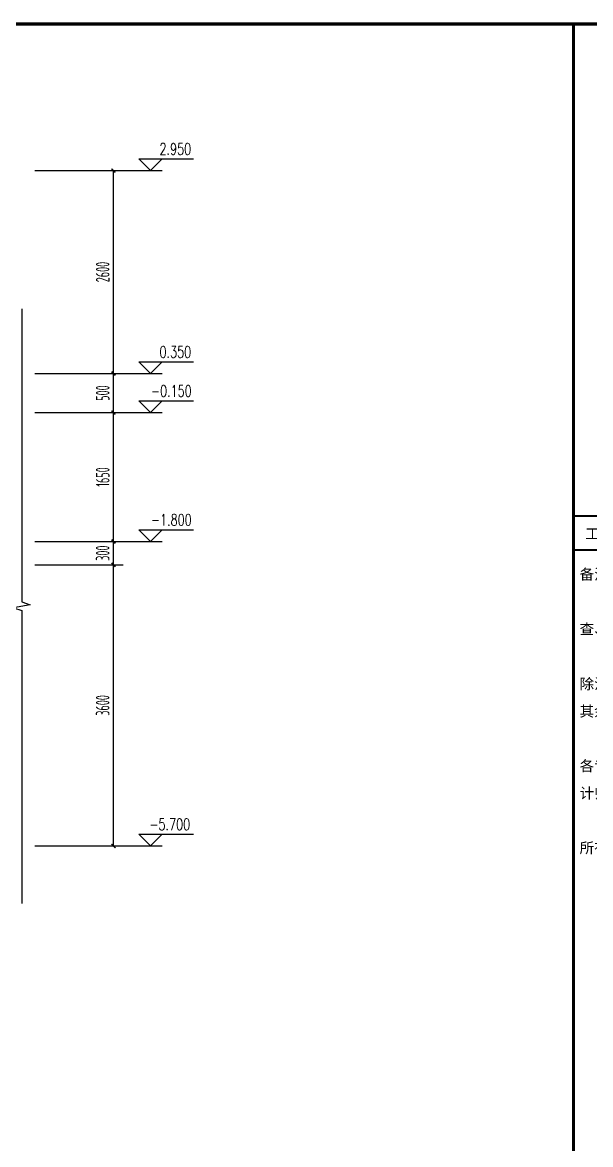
# Model space of a CAD drawing. Extents: x -473190 to 2138458, y -81875 to 2633646.
# Drawn here: x 1337454 to 1344730, y -67025 to -52655 of the extents above; entities that cross this region are included whole.
import ezdxf

# ---------------------------------------------------------------- set-up
doc = ezdxf.new("R2010")
doc.units = 0
doc.header["$LTSCALE"] = 1000
for name, color, linetype in [('AXIS', 3, 'Continuous'), ('DIM_SYMB', 3, 'Continuous'), ('ECA_TK', 7, 'Continuous'), ('PUB_DIM', 3, 'Continuous'), ('PUB_TEXT', 7, 'Continuous'), ('tk', 7, 'Continuous')]:
    doc.layers.add(name, color=color, linetype=linetype)
doc.styles.add('_TCH_DIM', font='SIMPLEX', dxfattribs={"bigfont": 'GBCBIG'})
doc.styles.add('_TCH_DIM_T3', font='tssdeng.shx', dxfattribs={"width": 0.564706, "bigfont": '@@@tssdchn.shx'})
doc.styles.add('SUNTXT', font='', dxfattribs={"height": 2.5})
doc.styles.get('SUNTXT').set_extended_font_data('SimSun')
doc.dimstyles.new('_TCH_ARCH&&50', dxfattribs={"dimtxt": 175, "dimasz": 50, "dimexe": 125, "dimexo": 150, "dimgap": 50, "dimtad": 1, "dimdec": 0, "dimzin": 0, "dimdsep": 46, "dimtxsty": '_TCH_DIM_T3', "dimblk": 'ARCHTICK', "dimcen": 0.09, "dimclrt": 7, "dimazin": 2, "dimtfac": 1, "dimtdec": 0, "dimtix": 1, "dimtmove": 2, "dimatfit": 3, "dimfxl": 0, "dimtolj": 1, "dimtzin": 0, "dimarcsym": 0})

# ---------------------------------------------------------------- blocks, each defined once
blk = doc.blocks.new('10B_A1E图框')
blk.add_line((765, 184), (765, 584))
blk.add_line((765, 184), (765, 584))
blk.add_line((765, 184), (765, 584))
at = {"const_width": 0.5}
blk.add_lwpolyline([(831, 457.96), (765, 457.96)], dxfattribs=at)
blk.add_lwpolyline([(831, 457.96), (765, 457.96)], dxfattribs=at)
at = {"layer": 'ECA_TK', "const_width": 0.8}
blk.add_lwpolyline([(831, 10), (831, 584), (18, 584), (18, 10)], close=True, dxfattribs=at)
at = {"layer": 'ECA_TK'}
for points, const_width in [([(765, 10), (765, 584)], 0.8), ([(765, 457.96), (831, 457.96)], 0.5), ([(765, 449.25), (831, 449.25)], 0.5)]:
    blk.add_lwpolyline(points, dxfattribs=dict(at, const_width=const_width))
at = {"layer": 'ECA_TK', "linetype": 'Continuous', "style": 'SUNTXT'}
blk.add_text('工程设计证书编号（甲级）', height=2.7342, dxfattribs=at).set_placement((767.97, 452.09))
at = {"layer": 'ECA_TK', "style": 'SUNTXT'}
for s, p in [('备注：', (766.54, 441.68)), ('查、消防等主管部门批准后方可生效。', (766.54, 427.66)), ('除注明者外，标高以米（m）为单位，', (766.54, 413.62)), ('其余以毫米（mm）为单位。', (766.54, 406.61)), ('各专业图纸，如有疑问，请及时与设', (766.54, 392.61)), ('计师联系。', (766.54, 385.63)), ('所有设计变更须征得设计师同意。', (766.54, 371.62))]:
    blk.add_text(s, height=2.73, dxfattribs=at).set_placement(p)
blk = doc.blocks.new('_ArchTick')
at = {"color": 0, "linetype": 'ByBlock', "const_width": 0.4}
blk.add_lwpolyline([(-0.5, -0.5), (0.5, 0.5)], dxfattribs=at)
blk = doc.blocks.new('*D2483')
at = {"layer": 'AXIS', "color": 0, "lineweight": -2, "transparency": 16777216}
for p, q in [((1337612, -59601), (1338745, -59601)), ((1338620, -63201), (1338620, -59601)), ((1337612, -63201), (1338745, -63201))]:
    blk.add_line(p, q, dxfattribs=at)
at = {"layer": 'Defpoints', "color": 0, "transparency": 16777216}
for p in [(1337462, -59601), (1338620, -59601), (1337462, -63201)]:
    blk.add_point(p, dxfattribs=at)
at = {"layer": 'AXIS', "color": 0, "lineweight": -2, "transparency": 16777216, "xscale": 50, "yscale": 50, "zscale": 50}
for p, rotation in [((1338620, -59601), 90), ((1338620, -63201), 270)]:
    blk.add_blockref('_ArchTick', p, dxfattribs=dict(at, rotation=rotation))
at = {"layer": 'AXIS', "color": 7, "transparency": 16777216, "insert": (1338482, -61401), "char_height": 175, "attachment_point": 5, "rotation": 90, "style": '_TCH_DIM_T3'}
blk.add_mtext('\\A1;3600', dxfattribs=at)
blk = doc.blocks.new('*D2484')
at = {"layer": 'AXIS', "color": 0, "lineweight": -2, "transparency": 16777216}
for p, q in [((1337612, -59301), (1338745, -59301)), ((1338620, -59601), (1338620, -59301)), ((1337612, -59601), (1338745, -59601))]:
    blk.add_line(p, q, dxfattribs=at)
at = {"layer": 'Defpoints', "color": 0, "transparency": 16777216}
for p in [(1337462, -59301), (1338620, -59301), (1337462, -59601)]:
    blk.add_point(p, dxfattribs=at)
at = {"layer": 'AXIS', "color": 0, "lineweight": -2, "transparency": 16777216, "xscale": 50, "yscale": 50, "zscale": 50}
for p, rotation in [((1338620, -59301), 90), ((1338620, -59601), 270)]:
    blk.add_blockref('_ArchTick', p, dxfattribs=dict(at, rotation=rotation))
at = {"layer": 'AXIS', "color": 7, "transparency": 16777216, "insert": (1338482, -59451), "char_height": 175, "attachment_point": 5, "rotation": 90, "style": '_TCH_DIM_T3'}
blk.add_mtext('\\A1;300', dxfattribs=at)
blk = doc.blocks.new('*D2485')
at = {"layer": 'AXIS', "color": 0, "lineweight": -2, "transparency": 16777216}
for p, q in [((1337612, -57651), (1338745, -57651)), ((1338620, -59301), (1338620, -57651)), ((1337612, -59301), (1338745, -59301))]:
    blk.add_line(p, q, dxfattribs=at)
at = {"layer": 'Defpoints', "color": 0, "transparency": 16777216}
for p in [(1337462, -57651), (1338620, -57651), (1337462, -59301)]:
    blk.add_point(p, dxfattribs=at)
at = {"layer": 'AXIS', "color": 0, "lineweight": -2, "transparency": 16777216, "xscale": 50, "yscale": 50, "zscale": 50}
for p, rotation in [((1338620, -57651), 90), ((1338620, -59301), 270)]:
    blk.add_blockref('_ArchTick', p, dxfattribs=dict(at, rotation=rotation))
at = {"layer": 'AXIS', "color": 7, "transparency": 16777216, "insert": (1338482, -58476), "char_height": 175, "attachment_point": 5, "rotation": 90, "style": '_TCH_DIM_T3'}
blk.add_mtext('\\A1;1650', dxfattribs=at)
blk = doc.blocks.new('*D2486')
at = {"layer": 'AXIS', "color": 0, "lineweight": -2, "transparency": 16777216}
for p, q in [((1337612, -57151), (1338745, -57151)), ((1338620, -57651), (1338620, -57151)), ((1337612, -57651), (1338745, -57651))]:
    blk.add_line(p, q, dxfattribs=at)
at = {"layer": 'Defpoints', "color": 0, "transparency": 16777216}
for p in [(1337462, -57151), (1338620, -57151), (1337462, -57651)]:
    blk.add_point(p, dxfattribs=at)
at = {"layer": 'AXIS', "color": 0, "lineweight": -2, "transparency": 16777216, "xscale": 50, "yscale": 50, "zscale": 50}
for p, rotation in [((1338620, -57151), 90), ((1338620, -57651), 270)]:
    blk.add_blockref('_ArchTick', p, dxfattribs=dict(at, rotation=rotation))
at = {"layer": 'AXIS', "color": 7, "transparency": 16777216, "insert": (1338482, -57401), "char_height": 175, "attachment_point": 5, "rotation": 90, "style": '_TCH_DIM_T3'}
blk.add_mtext('\\A1;500', dxfattribs=at)
blk = doc.blocks.new('*D2487')
at = {"layer": 'AXIS', "color": 0, "lineweight": -2, "transparency": 16777216}
for p, q in [((1337612, -54552), (1338745, -54552)), ((1338620, -57151), (1338620, -54552)), ((1337612, -57151), (1338745, -57151))]:
    blk.add_line(p, q, dxfattribs=at)
at = {"layer": 'Defpoints', "color": 0, "transparency": 16777216}
for p in [(1337462, -54552), (1338620, -54552), (1337462, -57151)]:
    blk.add_point(p, dxfattribs=at)
at = {"layer": 'AXIS', "color": 0, "lineweight": -2, "transparency": 16777216, "xscale": 50, "yscale": 50, "zscale": 50}
for p, rotation in [((1338620, -54552), 90), ((1338620, -57151), 270)]:
    blk.add_blockref('_ArchTick', p, dxfattribs=dict(at, rotation=rotation))
at = {"layer": 'AXIS', "color": 7, "transparency": 16777216, "insert": (1338482, -55851), "char_height": 175, "attachment_point": 5, "rotation": 90, "style": '_TCH_DIM_T3'}
blk.add_mtext('\\A1;2600', dxfattribs=at)

msp = doc.modelspace()

# ---------------------------------------------------------------- linework, layer by layer
at = {"layer": 'DIM_SYMB'}
msp.add_lwpolyline([(1337446.3, -56323.4), (1337446.3, -60074.7), (1337551.3, -60112.9), (1337341.3, -60149.9), (1337446.3, -60187.2), (1337446.3, -63938.5)], dxfattribs=at)
at = {"layer": 'PUB_DIM'}
for p, q in [((1339094.7, -54551.9), (1338944.7, -54401.9)), ((1338944.7, -54401.9), (1339644.7, -54401.9)), ((1339094.7, -54551.9), (1339244.7, -54401.9)), ((1338744.7, -54551.9), (1339244.7, -54551.9)), ((1339094.7, -57151), (1338944.7, -57001)), ((1338944.7, -57001), (1339644.7, -57001)), ((1339094.7, -57151), (1339244.7, -57001)), ((1338744.7, -57151), (1339244.7, -57151)), ((1339094.7, -57651), (1338944.7, -57501)), ((1338944.7, -57501), (1339644.7, -57501)), ((1339094.7, -57651), (1339244.7, -57501)), ((1338744.7, -57651), (1339244.7, -57651)), ((1339094.7, -59301), (1338944.7, -59151)), ((1338944.7, -59151), (1339644.7, -59151)), ((1339094.7, -59301), (1339244.7, -59151)), ((1338744.7, -59301), (1339244.7, -59301)), ((1339094.7, -63201), (1338944.7, -63051)), ((1338944.7, -63051), (1339644.7, -63051)), ((1339094.7, -63201), (1339244.7, -63051)), ((1338744.7, -63201), (1339244.7, -63201))]:
    msp.add_line(p, q, dxfattribs=at)

# ---------------------------------------------------------------- block references
at = {"layer": 'tk', "xscale": 50, "yscale": 50, "zscale": 50}
msp.add_blockref('10B_A1E图框', (1306263.1, -81874.6), dxfattribs=at)

# ---------------------------------------------------------------- texts
at = {"layer": 'PUB_TEXT', "style": '_TCH_DIM', "width": 0.705882}
for s, p in [('2.950', (1339209.7, -54349.4)), ('0.350', (1339209.7, -56948.5)), ('-0.150', (1339099.7, -57448.5)), ('-1.800', (1339099.7, -59098.5)), ('-5.700', (1339079.7, -62998.5))]:
    msp.add_text(s, height=148.75, dxfattribs=at).set_placement(p)

# ---------------------------------------------------------------- dimensions: what is measured, and where the dimension line sits
at = {"layer": 'AXIS'}
dim = msp.add_linear_dim(base=(1338619.7, -54551.9), p1=(1337461.8, -57151), p2=(1337461.8, -54551.9), angle=90, text='2600', dimstyle='_TCH_ARCH&&50', override={"dimgap": 0}, dxfattribs=at)
dim.commit()
dim.dimension.update_dxf_attribs({"geometry": '*D2487', "text_midpoint": (1338482.2, -55851.4), "dimtype": 129, "text_rotation": 90})
for base, p1, p2, picture, middle in [((1338619.7, -57151), (1337461.8, -57651), (1337461.8, -57151), '*D2486', (1338482.2, -57401)), ((1338619.7, -57651), (1337461.8, -59301), (1337461.8, -57651), '*D2485', (1338482.2, -58476)), ((1338619.7, -59301), (1337461.8, -59601), (1337461.8, -59301), '*D2484', (1338482.2, -59451)), ((1338619.7, -59601), (1337461.8, -63201), (1337461.8, -59601), '*D2483', (1338482.2, -61401))]:
    dim = msp.add_linear_dim(base=base, p1=p1, p2=p2, angle=90, dimstyle='_TCH_ARCH&&50', override={"dimgap": 0}, dxfattribs=at)
    dim.commit()
    dim.dimension.update_dxf_attribs({"geometry": picture, "text_midpoint": middle, "dimtype": 129, "text_rotation": 90})

doc.saveas('drawing.dxf')
